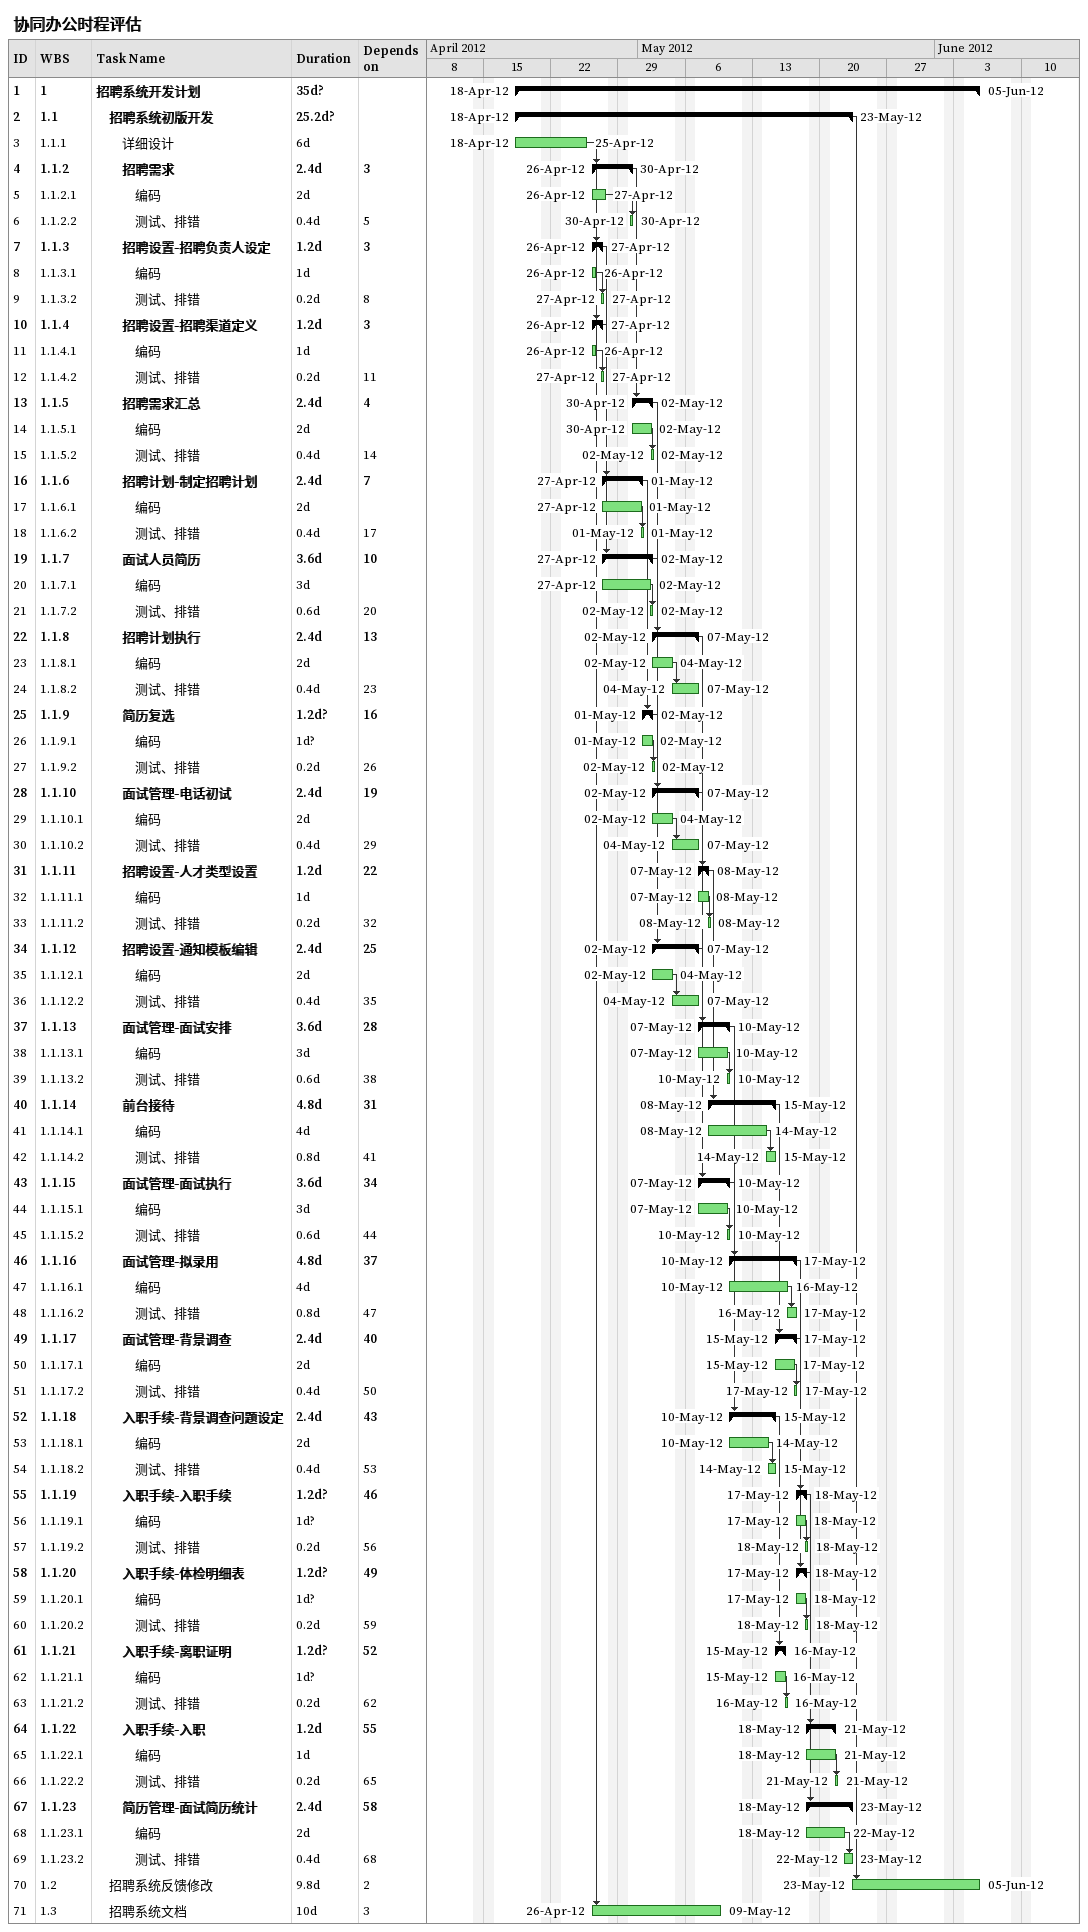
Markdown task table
协同办公时程评估

| ID | WBS | Task | Duration | Start | Finish | Predecessors |
|---|---|---|---|---|---|---|
| 1 | 1 | **招聘系统开发计划** | 35d? | 2012-04-18 | 2012-06-05 |  |
| 2 | 1.1 | **招聘系统初版开发** | 25.2d? | 2012-04-18 | 2012-05-23 |  |
| 3 | 1.1.1 | 详细设计 | 6d | 2012-04-18 | 2012-04-25 |  |
| 4 | 1.1.2 | **招聘需求** | 2.4d | 2012-04-26 | 2012-04-30 | 3 |
| 5 | 1.1.2.1 | 编码 | 2d | 2012-04-26 | 2012-04-27 |  |
| 6 | 1.1.2.2 | 测试、排错 | 0.4d | 2012-04-30 | 2012-04-30 | 5 |
| 7 | 1.1.3 | **招聘设置-招聘负责人设定** | 1.2d | 2012-04-26 | 2012-04-27 | 3 |
| 8 | 1.1.3.1 | 编码 | 1d | 2012-04-26 | 2012-04-26 |  |
| 9 | 1.1.3.2 | 测试、排错 | 0.2d | 2012-04-27 | 2012-04-27 | 8 |
| 10 | 1.1.4 | **招聘设置-招聘渠道定义** | 1.2d | 2012-04-26 | 2012-04-27 | 3 |
| 11 | 1.1.4.1 | 编码 | 1d | 2012-04-26 | 2012-04-26 |  |
| 12 | 1.1.4.2 | 测试、排错 | 0.2d | 2012-04-27 | 2012-04-27 | 11 |
| 13 | 1.1.5 | **招聘需求汇总** | 2.4d | 2012-04-30 | 2012-05-02 | 4 |
| 14 | 1.1.5.1 | 编码 | 2d | 2012-04-30 | 2012-05-02 |  |
| 15 | 1.1.5.2 | 测试、排错 | 0.4d | 2012-05-02 | 2012-05-02 | 14 |
| 16 | 1.1.6 | **招聘计划-制定招聘计划** | 2.4d | 2012-04-27 | 2012-05-01 | 7 |
| 17 | 1.1.6.1 | 编码 | 2d | 2012-04-27 | 2012-05-01 |  |
| 18 | 1.1.6.2 | 测试、排错 | 0.4d | 2012-05-01 | 2012-05-01 | 17 |
| 19 | 1.1.7 | **面试人员简历** | 3.6d | 2012-04-27 | 2012-05-02 | 10 |
| 20 | 1.1.7.1 | 编码 | 3d | 2012-04-27 | 2012-05-02 |  |
| 21 | 1.1.7.2 | 测试、排错 | 0.6d | 2012-05-02 | 2012-05-02 | 20 |
| 22 | 1.1.8 | **招聘计划执行** | 2.4d | 2012-05-02 | 2012-05-07 | 13 |
| 23 | 1.1.8.1 | 编码 | 2d | 2012-05-02 | 2012-05-04 |  |
| 24 | 1.1.8.2 | 测试、排错 | 0.4d | 2012-05-04 | 2012-05-07 | 23 |
| 25 | 1.1.9 | **简历复选** | 1.2d? | 2012-05-01 | 2012-05-02 | 16 |
| 26 | 1.1.9.1 | 编码 | 1d? | 2012-05-01 | 2012-05-02 |  |
| 27 | 1.1.9.2 | 测试、排错 | 0.2d | 2012-05-02 | 2012-05-02 | 26 |
| 28 | 1.1.10 | **面试管理-电话初试** | 2.4d | 2012-05-02 | 2012-05-07 | 19 |
| 29 | 1.1.10.1 | 编码 | 2d | 2012-05-02 | 2012-05-04 |  |
| 30 | 1.1.10.2 | 测试、排错 | 0.4d | 2012-05-04 | 2012-05-07 | 29 |
| 31 | 1.1.11 | **招聘设置-人才类型设置** | 1.2d | 2012-05-07 | 2012-05-08 | 22 |
| 32 | 1.1.11.1 | 编码 | 1d | 2012-05-07 | 2012-05-08 |  |
| 33 | 1.1.11.2 | 测试、排错 | 0.2d | 2012-05-08 | 2012-05-08 | 32 |
| 34 | 1.1.12 | **招聘设置-通知模板编辑** | 2.4d | 2012-05-02 | 2012-05-07 | 25 |
| 35 | 1.1.12.1 | 编码 | 2d | 2012-05-02 | 2012-05-04 |  |
| 36 | 1.1.12.2 | 测试、排错 | 0.4d | 2012-05-04 | 2012-05-07 | 35 |
| 37 | 1.1.13 | **面试管理-面试安排** | 3.6d | 2012-05-07 | 2012-05-10 | 28 |
| 38 | 1.1.13.1 | 编码 | 3d | 2012-05-07 | 2012-05-10 |  |
| 39 | 1.1.13.2 | 测试、排错 | 0.6d | 2012-05-10 | 2012-05-10 | 38 |
| 40 | 1.1.14 | **前台接待** | 4.8d | 2012-05-08 | 2012-05-15 | 31 |
| 41 | 1.1.14.1 | 编码 | 4d | 2012-05-08 | 2012-05-14 |  |
| 42 | 1.1.14.2 | 测试、排错 | 0.8d | 2012-05-14 | 2012-05-15 | 41 |
| 43 | 1.1.15 | **面试管理-面试执行** | 3.6d | 2012-05-07 | 2012-05-10 | 34 |
| 44 | 1.1.15.1 | 编码 | 3d | 2012-05-07 | 2012-05-10 |  |
| 45 | 1.1.15.2 | 测试、排错 | 0.6d | 2012-05-10 | 2012-05-10 | 44 |
| 46 | 1.1.16 | **面试管理-拟录用** | 4.8d | 2012-05-10 | 2012-05-17 | 37 |
| 47 | 1.1.16.1 | 编码 | 4d | 2012-05-10 | 2012-05-16 |  |
| 48 | 1.1.16.2 | 测试、排错 | 0.8d | 2012-05-16 | 2012-05-17 | 47 |
| 49 | 1.1.17 | **面试管理-背景调查** | 2.4d | 2012-05-15 | 2012-05-17 | 40 |
| 50 | 1.1.17.1 | 编码 | 2d | 2012-05-15 | 2012-05-17 |  |
| 51 | 1.1.17.2 | 测试、排错 | 0.4d | 2012-05-17 | 2012-05-17 | 50 |
| 52 | 1.1.18 | **入职手续-背景调查问题设定** | 2.4d | 2012-05-10 | 2012-05-15 | 43 |
| 53 | 1.1.18.1 | 编码 | 2d | 2012-05-10 | 2012-05-14 |  |
| 54 | 1.1.18.2 | 测试、排错 | 0.4d | 2012-05-14 | 2012-05-15 | 53 |
| 55 | 1.1.19 | **入职手续-入职手续** | 1.2d? | 2012-05-17 | 2012-05-18 | 46 |
| 56 | 1.1.19.1 | 编码 | 1d? | 2012-05-17 | 2012-05-18 |  |
| 57 | 1.1.19.2 | 测试、排错 | 0.2d | 2012-05-18 | 2012-05-18 | 56 |
| 58 | 1.1.20 | **入职手续-体检明细表** | 1.2d? | 2012-05-17 | 2012-05-18 | 49 |
| 59 | 1.1.20.1 | 编码 | 1d? | 2012-05-17 | 2012-05-18 |  |
| 60 | 1.1.20.2 | 测试、排错 | 0.2d | 2012-05-18 | 2012-05-18 | 59 |
| 61 | 1.1.21 | **入职手续-离职证明** | 1.2d? | 2012-05-15 | 2012-05-16 | 52 |
| 62 | 1.1.21.1 | 编码 | 1d? | 2012-05-15 | 2012-05-16 |  |
| 63 | 1.1.21.2 | 测试、排错 | 0.2d | 2012-05-16 | 2012-05-16 | 62 |
| 64 | 1.1.22 | **入职手续-入职** | 1.2d | 2012-05-18 | 2012-05-21 | 55 |
| 65 | 1.1.22.1 | 编码 | 1d | 2012-05-18 | 2012-05-21 |  |
| 66 | 1.1.22.2 | 测试、排错 | 0.2d | 2012-05-21 | 2012-05-21 | 65 |
| 67 | 1.1.23 | **简历管理-面试简历统计** | 2.4d | 2012-05-18 | 2012-05-23 | 58 |
| 68 | 1.1.23.1 | 编码 | 2d | 2012-05-18 | 2012-05-22 |  |
| 69 | 1.1.23.2 | 测试、排错 | 0.4d | 2012-05-22 | 2012-05-23 | 68 |
| 70 | 1.2 | 招聘系统反馈修改 | 9.8d | 2012-05-23 | 2012-06-05 | 2 |
| 71 | 1.3 | 招聘系统文档 | 10d | 2012-04-26 | 2012-05-09 | 3 |
